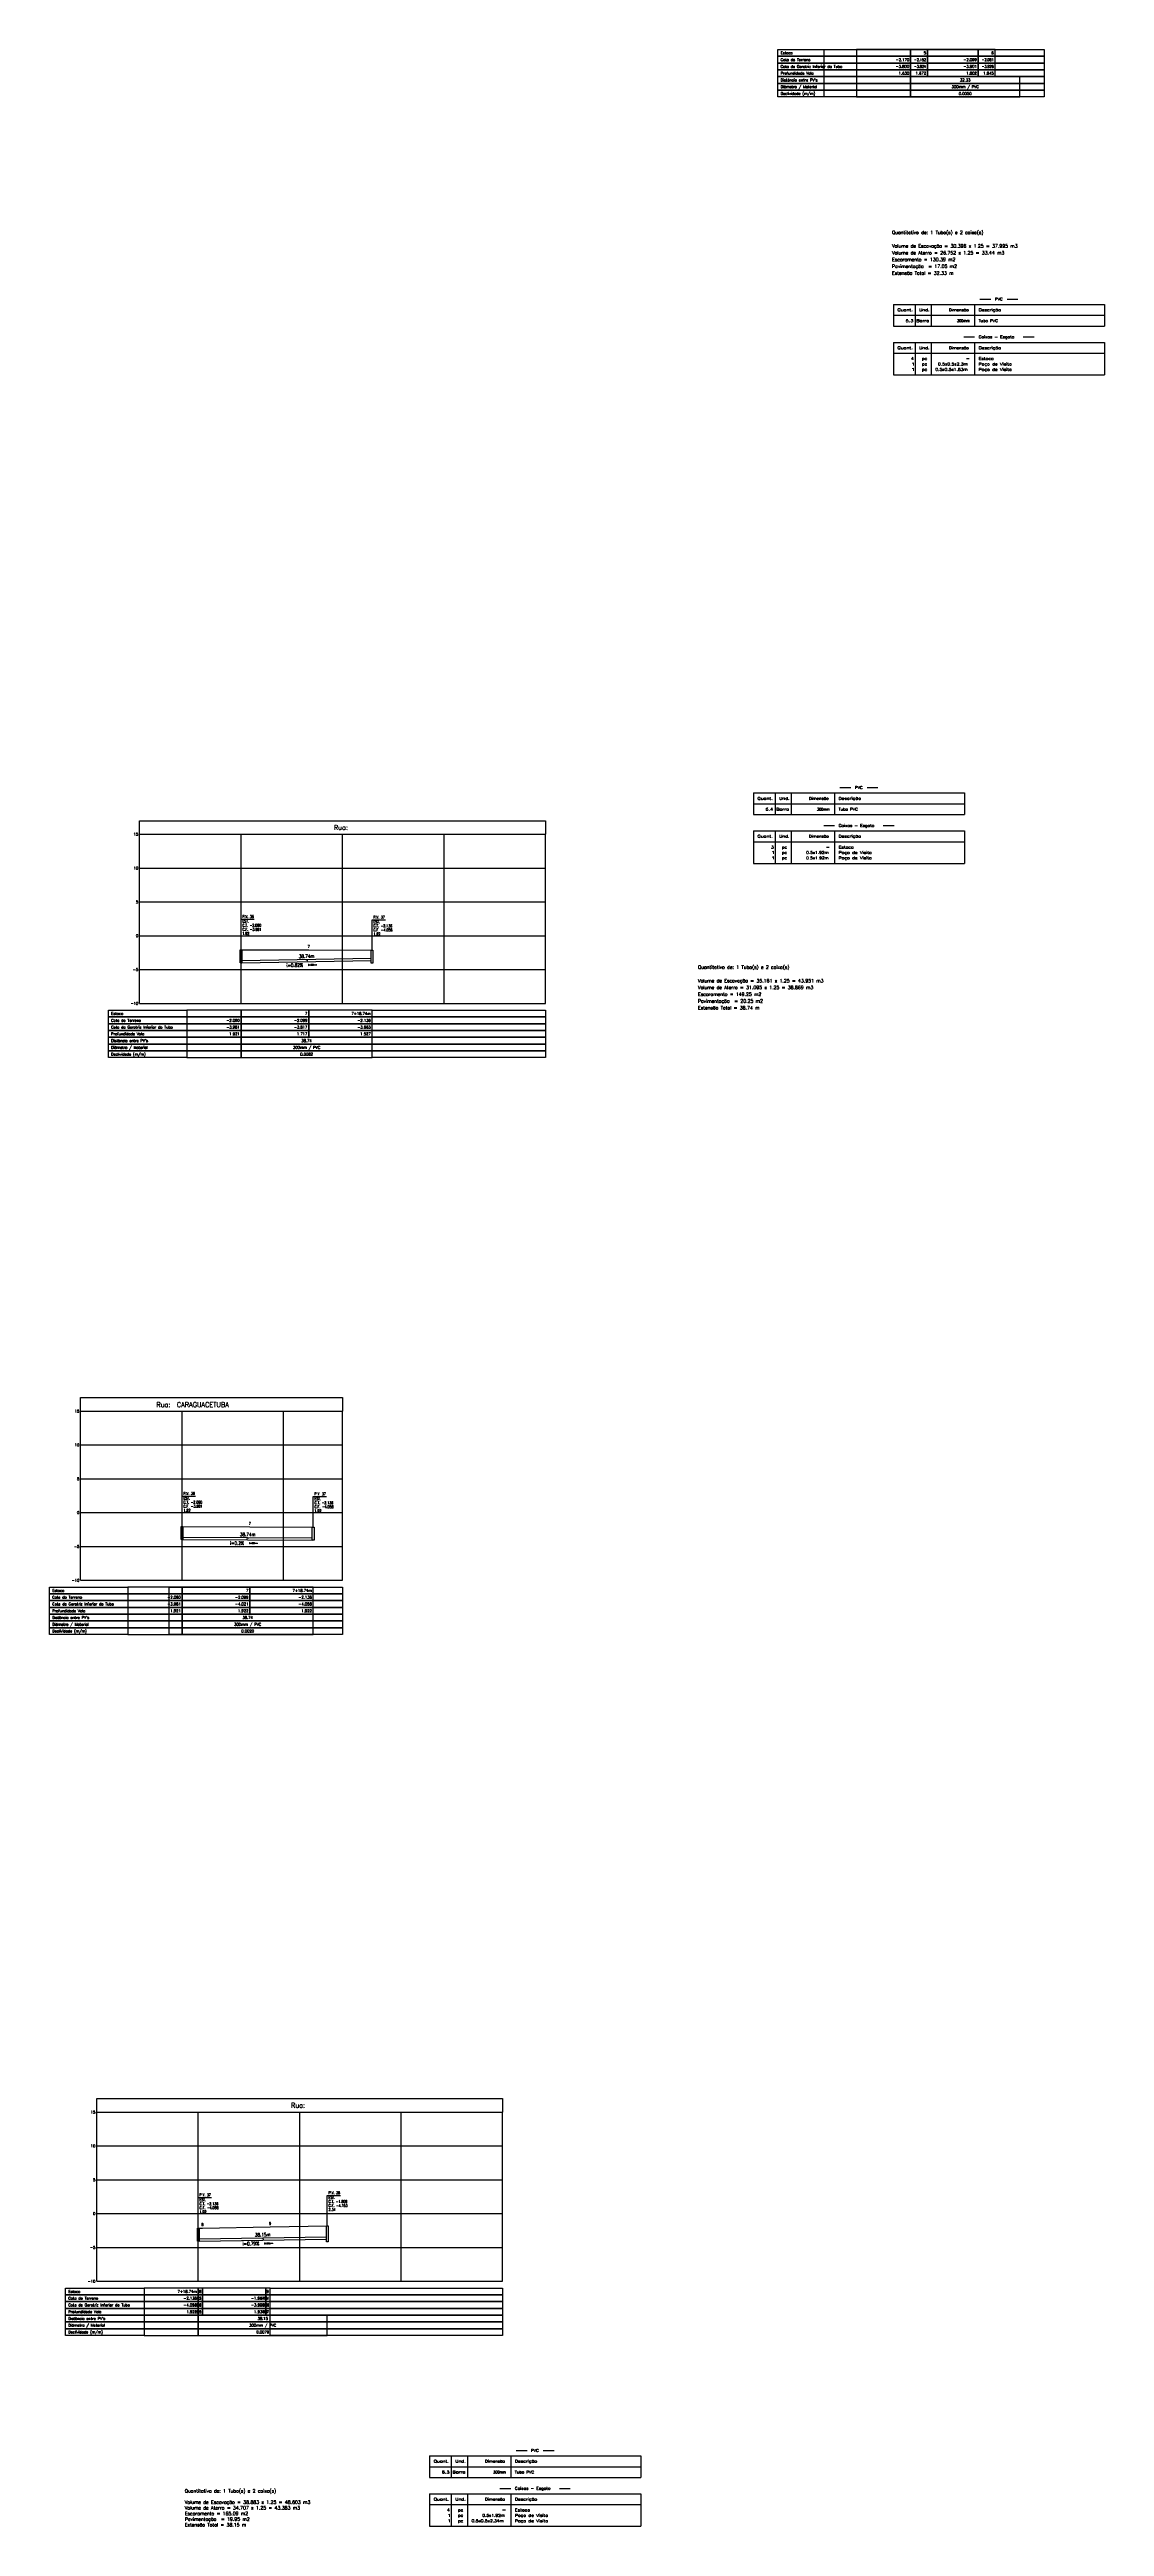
# Model space of a CAD drawing. Extents: x -6997814 to 14282083, y -16 to 289481930.
# Drawn here: x 363574 to 363886, y 7350295 to 7351027 of the extents above; entities that cross this region are included whole.
import ezdxf
from ezdxf.enums import TextEntityAlignment as Align

# ---------------------------------------------------------------- set-up
doc = ezdxf.new("R2010")
doc.units = 0
doc.header["$LTSCALE"] = 6.5
for name, color, linetype in [('LISTAGEM_LINHA', 7, 'CONTINUOUS'), ('LISTAGEM_TEXTO', 7, 'CONTINUOUS'), ('PS_IND_COMPRIMENTO', 7, 'CONTINUOUS'), ('PS_IND_DIAMETRO', 7, 'CONTINUOUS'), ('PS_IND_FLUXO', 3, 'CONTINUOUS'), ('PS_IND_INCLINACAO', 7, 'CONTINUOUS'), ('PS_PERFIL_CAIXAS', 7, 'CONTINUOUS'), ('PS_PERFIL_COTA_LIN', 7, 'CONTINUOUS'), ('PS_PERFIL_COTA_TXT', 5, 'CONTINUOUS'), ('PS_PERFIL_GRADE', 8, 'CONTINUOUS'), ('PS_PERFIL_TERRENO', 3, 'CONTINUOUS'), ('PS_PERFIL_TITULOS', 5, 'CONTINUOUS'), ('PS_PERFIL_TUBO', 7, 'CONTINUOUS'), ('PS_PONTOS_IDENTIFICACAO_LIN', 7, 'CONTINUOUS'), ('PS_PONTOS_IDENTIFICACAO_TXT', 7, 'CONTINUOUS')]:
    doc.layers.add(name, color=color, linetype=linetype)
doc.styles.add('ROMANS', font='romans.shx')
doc.styles.get("Standard").update_dxf_attribs({"font": 'simplex.shx'})

# ---------------------------------------------------------------- blocks, each defined once
blk = doc.blocks.new('*U568')
at = {"layer": 'PS_PERFIL_GRADE', "linetype": 'Continuous', "lineweight": -2}
for p, q in [((0, 0), (0, 50)), ((0, 50), (120, 50)), ((30, 0), (30, 50)), ((60, 0), (60, 50)), ((90, 0), (90, 50)), ((120, 0), (120, 50)), ((0, 40), (120, 40)), ((0, 30), (120, 30)), ((0, 20), (120, 20)), ((0, 10), (120, 10)), ((0, 0), (120, 0))]:
    blk.add_line(p, q, dxfattribs=at)
blk.add_lwpolyline([(0, 50), (0, 54), (120, 54), (120, 50)], dxfattribs=at)
at = {"layer": 'PS_PERFIL_GRADE', "lineweight": -2}
for s, p in [('15', (-0.4, 50)), ('10', (-0.4, 40)), ('5', (-0.4, 30)), ('0', (-0.4, 20)), ('-5', (-0.4, 10)), ('-10', (-0.4, 0))]:
    blk.add_text(s, height=0.8, dxfattribs=at).set_placement(p, align=Align.MIDDLE_RIGHT)
blk = doc.blocks.new('*U570')
at = {"layer": 'PS_PERFIL_GRADE', "linetype": 'Continuous', "lineweight": -2}
for p, q in [((0, 0), (0, 50)), ((0, 50), (120, 50)), ((30, 0), (30, 50)), ((60, 0), (60, 50)), ((90, 0), (90, 50)), ((120, 0), (120, 50)), ((0, 40), (120, 40)), ((0, 30), (120, 30)), ((0, 20), (120, 20)), ((0, 10), (120, 10)), ((0, 0), (120, 0))]:
    blk.add_line(p, q, dxfattribs=at)
blk.add_lwpolyline([(0, 50), (0, 54), (120, 54), (120, 50)], dxfattribs=at)
at = {"layer": 'PS_PERFIL_GRADE', "lineweight": -2}
for s, p in [('15', (-0.4, 50)), ('10', (-0.4, 40)), ('5', (-0.4, 30)), ('0', (-0.4, 20)), ('-5', (-0.4, 10)), ('-10', (-0.4, 0))]:
    blk.add_text(s, height=0.8, dxfattribs=at).set_placement(p, align=Align.MIDDLE_RIGHT)

msp = doc.modelspace()

# ---------------------------------------------------------------- linework, layer by layer
at = {"layer": 'LISTAGEM_LINHA', "lineweight": -2}
for p, q in [((363823.40491, 7350951.48307), (363823.4049, 7350945.0831)), ((363823.40491, 7350951.48307), (363885.80491, 7350951.48307)), ((363829.80491, 7350951.48307), (363829.8049, 7350945.0831)), ((363834.60491, 7350951.48307), (363834.6049, 7350945.0831)), ((363847.40491, 7350951.48307), (363847.4049, 7350945.0831)), ((363849.00491, 7350953.08307), (363852.20491, 7350953.08307)), ((363857.00491, 7350953.08307), (363860.20491, 7350953.08307)), ((363885.80491, 7350951.48307), (363885.8049, 7350945.0831)), ((363823.40491, 7350948.28307), (363885.80491, 7350948.28307)), ((363823.40491, 7350945.08307), (363885.80491, 7350945.08307)), ((363823.40491, 7350940.28307), (363823.4049, 7350930.6831)), ((363823.40491, 7350940.28307), (363885.80491, 7350940.28307)), ((363823.40491, 7350937.08307), (363885.80491, 7350937.08307)), ((363829.80491, 7350940.28307), (363829.8049, 7350930.6831)), ((363834.60491, 7350940.28307), (363834.6049, 7350930.6831)), ((363844.20491, 7350941.88307), (363847.40491, 7350941.88307)), ((363847.40491, 7350940.28307), (363847.4049, 7350930.6831)), ((363861.80491, 7350941.88307), (363865.00491, 7350941.88307)), ((363885.80491, 7350940.28307), (363885.8049, 7350930.6831)), ((363823.40491, 7350930.68307), (363885.80491, 7350930.68307)), ((363845.00491, 7350935.48307), (363845.80491, 7350935.48307)), ((363782.01281, 7350807.12866), (363782.0128, 7350800.7287)), ((363782.01281, 7350807.12866), (363844.41281, 7350807.12866)), ((363788.41281, 7350807.12866), (363788.4128, 7350800.7287)), ((363793.21281, 7350807.12866), (363793.2128, 7350800.7287)), ((363806.01281, 7350807.12866), (363806.0128, 7350800.7287)), ((363807.61281, 7350808.72866), (363810.81281, 7350808.72866)), ((363815.61281, 7350808.72866), (363818.81281, 7350808.72866)), ((363844.41281, 7350807.12866), (363844.4128, 7350800.7287)), ((363782.01281, 7350803.92866), (363844.41281, 7350803.92866)), ((363782.01281, 7350800.72866), (363844.41281, 7350800.72866)), ((363802.81281, 7350797.52866), (363806.01281, 7350797.52866)), ((363820.41281, 7350797.52866), (363823.61281, 7350797.52866)), ((363782.01281, 7350795.92866), (363782.0128, 7350786.3287)), ((363782.01281, 7350795.92866), (363844.41281, 7350795.92866)), ((363782.01281, 7350792.72866), (363844.41281, 7350792.72866)), ((363788.41281, 7350795.92866), (363788.4128, 7350786.3287)), ((363793.21281, 7350795.92866), (363793.2128, 7350786.3287)), ((363803.61281, 7350791.12866), (363804.41281, 7350791.12866)), ((363806.01281, 7350795.92866), (363806.0128, 7350786.3287)), ((363844.41281, 7350795.92866), (363844.4128, 7350786.3287)), ((363782.01281, 7350786.32866), (363844.41281, 7350786.32866)), ((363686.29855, 7350315.76865), (363686.2985, 7350309.3686)), ((363686.29855, 7350315.76865), (363748.69855, 7350315.76865)), ((363692.69855, 7350315.76865), (363692.6985, 7350309.3686)), ((363697.49855, 7350315.76865), (363697.4985, 7350309.3686)), ((363710.29855, 7350315.76865), (363710.2985, 7350309.3686)), ((363711.89855, 7350317.36865), (363715.09855, 7350317.36865)), ((363719.89855, 7350317.36865), (363723.09855, 7350317.36865)), ((363748.69855, 7350315.76865), (363748.6985, 7350309.3686)), ((363686.29855, 7350312.56865), (363748.69855, 7350312.56865)), ((363686.29855, 7350309.36865), (363748.69855, 7350309.36865)), ((363686.29855, 7350304.56865), (363686.2985, 7350294.9686)), ((363686.29855, 7350304.56865), (363748.69855, 7350304.56865)), ((363686.29855, 7350301.36865), (363748.69855, 7350301.36865)), ((363692.69855, 7350304.56865), (363692.6985, 7350294.9686)), ((363697.49855, 7350304.56865), (363697.4985, 7350294.9686)), ((363707.09855, 7350306.16865), (363710.29855, 7350306.16865)), ((363707.89855, 7350299.76865), (363708.69855, 7350299.76865)), ((363710.29855, 7350304.56865), (363710.2985, 7350294.9686)), ((363724.69855, 7350306.16865), (363727.89855, 7350306.16865)), ((363748.69855, 7350304.56865), (363748.6985, 7350294.9686)), ((363686.29855, 7350294.96865), (363748.69855, 7350294.96865))]:
    msp.add_line(p, q, dxfattribs=at)
at = {"layer": 'PS_IND_FLUXO', "lineweight": -2}
for points in [[(363650.33037, 7350757.60193, 0.4, 0, 0), (363649.53048, 7350757.58862, 0, 0, 0)], [(363632.11527, 7350586.74042, 0.4, 0, 0), (363632.91526, 7350586.73719, 0, 0, 0)], [(363637.36808, 7350379.8348, 0.4, 0, 0), (363636.56818, 7350379.82202, 0, 0, 0)]]:
    msp.add_lwpolyline(points, format="xyseb", dxfattribs=at)
at = {"layer": 'PS_PERFIL_CAIXAS', "linetype": 'Continuous', "lineweight": -2}
for points in [[(363630.31079, 7350760.81858), (363630.81079, 7350760.81858), (363630.81079, 7350756.97698), (363630.31079, 7350756.97698)], [(363669.05006, 7350760.66738), (363669.55006, 7350760.66738), (363669.55006, 7350756.82298), (363669.05006, 7350756.82298)], [(363612.89564, 7350590.3574), (363613.39564, 7350590.3574), (363613.39564, 7350586.5158), (363612.89564, 7350586.5158)], [(363651.6349, 7350590.2062), (363652.1349, 7350590.2062), (363652.1349, 7350586.3618), (363651.6349, 7350586.3618)], [(363617.64522, 7350383.07211), (363618.14522, 7350383.07211), (363618.14522, 7350379.22771), (363617.64522, 7350379.22771)], [(363655.79104, 7350383.72611), (363656.29104, 7350383.72611), (363656.29104, 7350379.03771), (363655.79104, 7350379.03771)]]:
    msp.add_lwpolyline(points, close=True, dxfattribs=at)
at = {"layer": 'PS_PERFIL_COTA_LIN', "linetype": 'Continuous', "lineweight": -2}
for points in [[(363812.46029, 7351026.81455), (363812.46029, 7351024.81455), (363789.26029, 7351024.81455), (363789.26029, 7351026.81455)], [(363812.46029, 7351024.81455), (363812.46029, 7351022.81455), (363789.26029, 7351022.81455), (363789.26029, 7351024.81455)], [(363867.98879, 7351026.81455), (363867.98879, 7351024.81455), (363802.98879, 7351024.81455), (363802.98879, 7351026.81455)], [(363867.98879, 7351024.81455), (363867.98879, 7351022.81455), (363802.98879, 7351022.81455), (363802.98879, 7351024.81455)], [(363812.46029, 7351026.81455), (363812.46029, 7351024.81455), (363828.46029, 7351024.81455), (363828.46029, 7351026.81455)], [(363812.46029, 7351024.81455), (363812.46029, 7351022.81455), (363828.46029, 7351022.81455), (363828.46029, 7351024.81455)], [(363828.46029, 7351026.81455), (363828.46029, 7351024.81455), (363833.46029, 7351024.81455), (363833.46029, 7351026.81455)], [(363828.46029, 7351024.81455), (363828.46029, 7351022.81455), (363833.46029, 7351022.81455), (363833.46029, 7351024.81455)], [(363833.46029, 7351026.81455), (363833.46029, 7351024.81455), (363848.46029, 7351024.81455), (363848.46029, 7351026.81455)], [(363833.46029, 7351024.81455), (363833.46029, 7351022.81455), (363848.46029, 7351022.81455), (363848.46029, 7351024.81455)], [(363848.46029, 7351026.81455), (363848.46029, 7351024.81455), (363853.46029, 7351024.81455), (363853.46029, 7351026.81455)], [(363848.46029, 7351024.81455), (363848.46029, 7351022.81455), (363853.46029, 7351022.81455), (363853.46029, 7351024.81455)], [(363812.46029, 7351022.81455), (363812.46029, 7351020.81455), (363789.26029, 7351020.81455), (363789.26029, 7351022.81455)], [(363812.46029, 7351020.81455), (363812.46029, 7351018.81455), (363789.26029, 7351018.81455), (363789.26029, 7351020.81455)], [(363812.46029, 7351018.81455), (363812.46029, 7351016.81455), (363789.26029, 7351016.81455), (363789.26029, 7351018.81455)], [(363812.46029, 7351016.81455), (363812.46029, 7351014.81455), (363789.26029, 7351014.81455), (363789.26029, 7351016.81455)], [(363867.98879, 7351022.81455), (363867.98879, 7351020.81455), (363802.98879, 7351020.81455), (363802.98879, 7351022.81455)], [(363867.98879, 7351020.81455), (363867.98879, 7351018.81455), (363802.98879, 7351018.81455), (363802.98879, 7351020.81455)], [(363867.98879, 7351018.81455), (363867.98879, 7351016.81455), (363802.98879, 7351016.81455), (363802.98879, 7351018.81455)], [(363867.98879, 7351016.81455), (363867.98879, 7351014.81455), (363802.98879, 7351014.81455), (363802.98879, 7351016.81455)], [(363812.46029, 7351022.81455), (363812.46029, 7351020.81455), (363828.46029, 7351020.81455), (363828.46029, 7351022.81455)], [(363812.46029, 7351020.81455), (363812.46029, 7351018.81455), (363828.46029, 7351018.81455), (363828.46029, 7351020.81455)], [(363812.46029, 7351018.81455), (363812.46029, 7351016.81455), (363828.46029, 7351016.81455), (363828.46029, 7351018.81455)], [(363812.46029, 7351016.81455), (363812.46029, 7351014.81455), (363828.46029, 7351014.81455), (363828.46029, 7351016.81455)], [(363828.46029, 7351022.81455), (363828.46029, 7351020.81455), (363833.46029, 7351020.81455), (363833.46029, 7351022.81455)], [(363828.46029, 7351020.81455), (363828.46029, 7351018.81455), (363833.46029, 7351018.81455), (363833.46029, 7351020.81455)], [(363828.46029, 7351018.81455), (363828.46029, 7351016.81455), (363860.79032, 7351016.81455), (363860.79032, 7351018.81455)], [(363828.46029, 7351016.81455), (363828.46029, 7351014.81455), (363860.79032, 7351014.81455), (363860.79032, 7351016.81455)], [(363833.46029, 7351022.81455), (363833.46029, 7351020.81455), (363848.46029, 7351020.81455), (363848.46029, 7351022.81455)], [(363833.46029, 7351020.81455), (363833.46029, 7351018.81455), (363848.46029, 7351018.81455), (363848.46029, 7351020.81455)], [(363848.46029, 7351022.81455), (363848.46029, 7351020.81455), (363853.46029, 7351020.81455), (363853.46029, 7351022.81455)], [(363848.46029, 7351020.81455), (363848.46029, 7351018.81455), (363853.46029, 7351018.81455), (363853.46029, 7351020.81455)], [(363812.46029, 7351014.81455), (363812.46029, 7351012.81455), (363789.26029, 7351012.81455), (363789.26029, 7351014.81455)], [(363867.98879, 7351014.81455), (363867.98879, 7351012.81455), (363802.98879, 7351012.81455), (363802.98879, 7351014.81455)], [(363812.46029, 7351014.81455), (363812.46029, 7351012.81455), (363828.46029, 7351012.81455), (363828.46029, 7351014.81455)], [(363828.46029, 7351014.81455), (363828.46029, 7351012.81455), (363860.79032, 7351012.81455), (363860.79032, 7351014.81455)], [(363614.56079, 7350742.93898), (363614.56079, 7350740.93898), (363591.36079, 7350740.93898), (363591.36079, 7350742.93898)], [(363614.56079, 7350740.93898), (363614.56079, 7350738.93898), (363591.36079, 7350738.93898), (363591.36079, 7350740.93898)], [(363614.56079, 7350738.93898), (363614.56079, 7350736.93898), (363591.36079, 7350736.93898), (363591.36079, 7350738.93898)], [(363614.56079, 7350742.93898), (363614.56079, 7350740.93898), (363630.56079, 7350740.93898), (363630.56079, 7350742.93898)], [(363614.56079, 7350740.93898), (363614.56079, 7350738.93898), (363630.56079, 7350738.93898), (363630.56079, 7350740.93898)], [(363614.56079, 7350738.93898), (363614.56079, 7350736.93898), (363630.56079, 7350736.93898), (363630.56079, 7350738.93898)], [(363630.56079, 7350742.93898), (363630.56079, 7350740.93898), (363650.56079, 7350740.93898), (363650.56079, 7350742.93898)], [(363630.56079, 7350740.93898), (363630.56079, 7350738.93898), (363650.56079, 7350738.93898), (363650.56079, 7350740.93898)], [(363630.56079, 7350738.93898), (363630.56079, 7350736.93898), (363650.56079, 7350736.93898), (363650.56079, 7350738.93898)], [(363650.56079, 7350742.93898), (363650.56079, 7350740.93898), (363669.30006, 7350740.93898), (363669.30006, 7350742.93898)], [(363650.56079, 7350740.93898), (363650.56079, 7350738.93898), (363669.30006, 7350738.93898), (363669.30006, 7350740.93898)], [(363650.56079, 7350738.93898), (363650.56079, 7350736.93898), (363669.30006, 7350736.93898), (363669.30006, 7350738.93898)], [(363720.56079, 7350742.93898), (363720.56079, 7350740.93898), (363669.30006, 7350740.93898), (363669.30006, 7350742.93898)], [(363720.56079, 7350740.93898), (363720.56079, 7350738.93898), (363669.30006, 7350738.93898), (363669.30006, 7350740.93898)], [(363720.56079, 7350738.93898), (363720.56079, 7350736.93898), (363669.30006, 7350736.93898), (363669.30006, 7350738.93898)], [(363614.56079, 7350736.93898), (363614.56079, 7350734.93898), (363591.36079, 7350734.93898), (363591.36079, 7350736.93898)], [(363614.56079, 7350734.93898), (363614.56079, 7350732.93898), (363591.36079, 7350732.93898), (363591.36079, 7350734.93898)], [(363614.56079, 7350732.93898), (363614.56079, 7350730.93898), (363591.36079, 7350730.93898), (363591.36079, 7350732.93898)], [(363614.56079, 7350736.93898), (363614.56079, 7350734.93898), (363630.56079, 7350734.93898), (363630.56079, 7350736.93898)], [(363614.56079, 7350734.93898), (363614.56079, 7350732.93898), (363630.56079, 7350732.93898), (363630.56079, 7350734.93898)], [(363614.56079, 7350732.93898), (363614.56079, 7350730.93898), (363630.56079, 7350730.93898), (363630.56079, 7350732.93898)], [(363630.56079, 7350736.93898), (363630.56079, 7350734.93898), (363650.56079, 7350734.93898), (363650.56079, 7350736.93898)], [(363630.56079, 7350734.93898), (363630.56079, 7350732.93898), (363669.30006, 7350732.93898), (363669.30006, 7350734.93898)], [(363630.56079, 7350732.93898), (363630.56079, 7350730.93898), (363669.30006, 7350730.93898), (363669.30006, 7350732.93898)], [(363650.56079, 7350736.93898), (363650.56079, 7350734.93898), (363669.30006, 7350734.93898), (363669.30006, 7350736.93898)], [(363720.56079, 7350736.93898), (363720.56079, 7350734.93898), (363669.30006, 7350734.93898), (363669.30006, 7350736.93898)], [(363720.56079, 7350734.93898), (363720.56079, 7350732.93898), (363669.30006, 7350732.93898), (363669.30006, 7350734.93898)], [(363720.56079, 7350732.93898), (363720.56079, 7350730.93898), (363669.30006, 7350730.93898), (363669.30006, 7350732.93898)], [(363614.56079, 7350730.93898), (363614.56079, 7350728.93898), (363591.36079, 7350728.93898), (363591.36079, 7350730.93898)], [(363614.56079, 7350730.93898), (363614.56079, 7350728.93898), (363630.56079, 7350728.93898), (363630.56079, 7350730.93898)], [(363630.56079, 7350730.93898), (363630.56079, 7350728.93898), (363669.30006, 7350728.93898), (363669.30006, 7350730.93898)], [(363720.56079, 7350730.93898), (363720.56079, 7350728.93898), (363669.30006, 7350728.93898), (363669.30006, 7350730.93898)], [(363597.14564, 7350572.4778), (363597.14564, 7350570.4778), (363573.94564, 7350570.4778), (363573.94564, 7350572.4778)], [(363597.14564, 7350570.4778), (363597.14564, 7350568.4778), (363573.94564, 7350568.4778), (363573.94564, 7350570.4778)], [(363597.14564, 7350572.4778), (363597.14564, 7350570.4778), (363613.14564, 7350570.4778), (363613.14564, 7350572.4778)], [(363597.14564, 7350570.4778), (363597.14564, 7350568.4778), (363613.14564, 7350568.4778), (363613.14564, 7350570.4778)], [(363660.55187, 7350572.4778), (363660.55187, 7350570.4778), (363609.29113, 7350570.4778), (363609.29113, 7350572.4778)], [(363660.55187, 7350570.4778), (363660.55187, 7350568.4778), (363609.29113, 7350568.4778), (363609.29113, 7350570.4778)], [(363613.14564, 7350572.4778), (363613.14564, 7350570.4778), (363633.14564, 7350570.4778), (363633.14564, 7350572.4778)], [(363613.14564, 7350570.4778), (363613.14564, 7350568.4778), (363633.14564, 7350568.4778), (363633.14564, 7350570.4778)], [(363633.14564, 7350572.4778), (363633.14564, 7350570.4778), (363651.8849, 7350570.4778), (363651.8849, 7350572.4778)], [(363633.14564, 7350570.4778), (363633.14564, 7350568.4778), (363651.8849, 7350568.4778), (363651.8849, 7350570.4778)], [(363597.14564, 7350568.4778), (363597.14564, 7350566.4778), (363573.94564, 7350566.4778), (363573.94564, 7350568.4778)], [(363597.14564, 7350566.4778), (363597.14564, 7350564.4778), (363573.94564, 7350564.4778), (363573.94564, 7350566.4778)], [(363597.14564, 7350564.4778), (363597.14564, 7350562.4778), (363573.94564, 7350562.4778), (363573.94564, 7350564.4778)], [(363597.14564, 7350568.4778), (363597.14564, 7350566.4778), (363613.14564, 7350566.4778), (363613.14564, 7350568.4778)], [(363597.14564, 7350566.4778), (363597.14564, 7350564.4778), (363613.14564, 7350564.4778), (363613.14564, 7350566.4778)], [(363597.14564, 7350564.4778), (363597.14564, 7350562.4778), (363613.14564, 7350562.4778), (363613.14564, 7350564.4778)], [(363660.55187, 7350568.4778), (363660.55187, 7350566.4778), (363609.29113, 7350566.4778), (363609.29113, 7350568.4778)], [(363660.55187, 7350566.4778), (363660.55187, 7350564.4778), (363609.29113, 7350564.4778), (363609.29113, 7350566.4778)], [(363660.55187, 7350564.4778), (363660.55187, 7350562.4778), (363609.29113, 7350562.4778), (363609.29113, 7350564.4778)], [(363613.14564, 7350568.4778), (363613.14564, 7350566.4778), (363633.14564, 7350566.4778), (363633.14564, 7350568.4778)], [(363613.14564, 7350566.4778), (363613.14564, 7350564.4778), (363633.14564, 7350564.4778), (363633.14564, 7350566.4778)], [(363613.14564, 7350564.4778), (363613.14564, 7350562.4778), (363651.8849, 7350562.4778), (363651.8849, 7350564.4778)], [(363633.14564, 7350568.4778), (363633.14564, 7350566.4778), (363651.8849, 7350566.4778), (363651.8849, 7350568.4778)], [(363633.14564, 7350566.4778), (363633.14564, 7350564.4778), (363651.8849, 7350564.4778), (363651.8849, 7350566.4778)], [(363597.14564, 7350562.4778), (363597.14564, 7350560.4778), (363573.94564, 7350560.4778), (363573.94564, 7350562.4778)], [(363597.14564, 7350560.4778), (363597.14564, 7350558.4778), (363573.94564, 7350558.4778), (363573.94564, 7350560.4778)], [(363597.14564, 7350562.4778), (363597.14564, 7350560.4778), (363613.14564, 7350560.4778), (363613.14564, 7350562.4778)], [(363597.14564, 7350560.4778), (363597.14564, 7350558.4778), (363613.14564, 7350558.4778), (363613.14564, 7350560.4778)], [(363660.55187, 7350562.4778), (363660.55187, 7350560.4778), (363609.29113, 7350560.4778), (363609.29113, 7350562.4778)], [(363660.55187, 7350560.4778), (363660.55187, 7350558.4778), (363609.29113, 7350558.4778), (363609.29113, 7350560.4778)], [(363613.14564, 7350562.4778), (363613.14564, 7350560.4778), (363651.8849, 7350560.4778), (363651.8849, 7350562.4778)], [(363613.14564, 7350560.4778), (363613.14564, 7350558.4778), (363651.8849, 7350558.4778), (363651.8849, 7350560.4778)], [(363601.89522, 7350365.34371), (363601.89522, 7350363.34371), (363578.69522, 7350363.34371), (363578.69522, 7350365.34371)], [(363601.89522, 7350365.34371), (363601.89522, 7350363.34371), (363617.89522, 7350363.34371), (363617.89522, 7350365.34371)], [(363617.89522, 7350365.34371), (363617.89522, 7350363.34371), (363619.15596, 7350363.34371), (363619.15596, 7350365.34371)], [(363619.15596, 7350365.34371), (363619.15596, 7350363.34371), (363637.89522, 7350363.34371), (363637.89522, 7350365.34371)], [(363637.89522, 7350365.34371), (363637.89522, 7350363.34371), (363639.15596, 7350363.34371), (363639.15596, 7350365.34371)], [(363707.89522, 7350365.34371), (363707.89522, 7350363.34371), (363639.15596, 7350363.34371), (363639.15596, 7350365.34371)], [(363601.89522, 7350363.34371), (363601.89522, 7350361.34371), (363578.69522, 7350361.34371), (363578.69522, 7350363.34371)], [(363601.89522, 7350361.34371), (363601.89522, 7350359.34371), (363578.69522, 7350359.34371), (363578.69522, 7350361.34371)], [(363601.89522, 7350359.34371), (363601.89522, 7350357.34371), (363578.69522, 7350357.34371), (363578.69522, 7350359.34371)], [(363601.89522, 7350363.34371), (363601.89522, 7350361.34371), (363617.89522, 7350361.34371), (363617.89522, 7350363.34371)], [(363601.89522, 7350361.34371), (363601.89522, 7350359.34371), (363617.89522, 7350359.34371), (363617.89522, 7350361.34371)], [(363601.89522, 7350359.34371), (363601.89522, 7350357.34371), (363617.89522, 7350357.34371), (363617.89522, 7350359.34371)], [(363617.89522, 7350363.34371), (363617.89522, 7350361.34371), (363619.15596, 7350361.34371), (363619.15596, 7350363.34371)], [(363617.89522, 7350361.34371), (363617.89522, 7350359.34371), (363619.15596, 7350359.34371), (363619.15596, 7350361.34371)], [(363617.89522, 7350359.34371), (363617.89522, 7350357.34371), (363619.15596, 7350357.34371), (363619.15596, 7350359.34371)], [(363619.15596, 7350363.34371), (363619.15596, 7350361.34371), (363637.89522, 7350361.34371), (363637.89522, 7350363.34371)], [(363619.15596, 7350361.34371), (363619.15596, 7350359.34371), (363637.89522, 7350359.34371), (363637.89522, 7350361.34371)], [(363619.15596, 7350359.34371), (363619.15596, 7350357.34371), (363637.89522, 7350357.34371), (363637.89522, 7350359.34371)], [(363637.89522, 7350363.34371), (363637.89522, 7350361.34371), (363639.15596, 7350361.34371), (363639.15596, 7350363.34371)], [(363637.89522, 7350361.34371), (363637.89522, 7350359.34371), (363639.15596, 7350359.34371), (363639.15596, 7350361.34371)], [(363637.89522, 7350359.34371), (363637.89522, 7350357.34371), (363639.15596, 7350357.34371), (363639.15596, 7350359.34371)], [(363707.89522, 7350363.34371), (363707.89522, 7350361.34371), (363639.15596, 7350361.34371), (363639.15596, 7350363.34371)], [(363707.89522, 7350361.34371), (363707.89522, 7350359.34371), (363639.15596, 7350359.34371), (363639.15596, 7350361.34371)], [(363707.89522, 7350359.34371), (363707.89522, 7350357.34371), (363639.15596, 7350357.34371), (363639.15596, 7350359.34371)], [(363601.89522, 7350357.34371), (363601.89522, 7350355.34371), (363578.69522, 7350355.34371), (363578.69522, 7350357.34371)], [(363601.89522, 7350355.34371), (363601.89522, 7350353.34371), (363578.69522, 7350353.34371), (363578.69522, 7350355.34371)], [(363601.89522, 7350353.34371), (363601.89522, 7350351.34371), (363578.69522, 7350351.34371), (363578.69522, 7350353.34371)], [(363601.89522, 7350357.34371), (363601.89522, 7350355.34371), (363617.89522, 7350355.34371), (363617.89522, 7350357.34371)], [(363601.89522, 7350355.34371), (363601.89522, 7350353.34371), (363617.89522, 7350353.34371), (363617.89522, 7350355.34371)], [(363601.89522, 7350353.34371), (363601.89522, 7350351.34371), (363617.89522, 7350351.34371), (363617.89522, 7350353.34371)], [(363617.89522, 7350357.34371), (363617.89522, 7350355.34371), (363656.04104, 7350355.34371), (363656.04104, 7350357.34371)], [(363617.89522, 7350355.34371), (363617.89522, 7350353.34371), (363656.04104, 7350353.34371), (363656.04104, 7350355.34371)], [(363617.89522, 7350353.34371), (363617.89522, 7350351.34371), (363656.04104, 7350351.34371), (363656.04104, 7350353.34371)], [(363707.89522, 7350357.34371), (363707.89522, 7350355.34371), (363639.15596, 7350355.34371), (363639.15596, 7350357.34371)], [(363707.89522, 7350355.34371), (363707.89522, 7350353.34371), (363639.15596, 7350353.34371), (363639.15596, 7350355.34371)], [(363707.89522, 7350353.34371), (363707.89522, 7350351.34371), (363639.15596, 7350351.34371), (363639.15596, 7350353.34371)]]:
    msp.add_lwpolyline(points, close=True, dxfattribs=at)
for points in [[(363828.46029, 7351018.81455), (363833.46029, 7351018.81455)], [(363828.46029, 7351016.81455), (363833.46029, 7351016.81455)], [(363828.46029, 7351016.81455), (363833.46029, 7351016.81455)], [(363833.46029, 7351018.81455), (363848.46029, 7351018.81455)], [(363833.46029, 7351016.81455), (363848.46029, 7351016.81455)], [(363833.46029, 7351016.81455), (363848.46029, 7351016.81455)], [(363848.46029, 7351018.81455), (363853.46029, 7351018.81455)], [(363848.46029, 7351016.81455), (363853.46029, 7351016.81455)], [(363848.46029, 7351016.81455), (363853.46029, 7351016.81455)], [(363828.46029, 7351014.81455), (363833.46029, 7351014.81455)], [(363828.46029, 7351014.81455), (363833.46029, 7351014.81455)], [(363828.46029, 7351012.81455), (363833.46029, 7351012.81455)], [(363833.46029, 7351014.81455), (363848.46029, 7351014.81455)], [(363833.46029, 7351014.81455), (363848.46029, 7351014.81455)], [(363833.46029, 7351012.81455), (363848.46029, 7351012.81455)], [(363848.46029, 7351014.81455), (363853.46029, 7351014.81455)], [(363848.46029, 7351014.81455), (363853.46029, 7351014.81455)], [(363848.46029, 7351012.81455), (363853.46029, 7351012.81455)], [(363630.56079, 7350734.93898), (363650.56079, 7350734.93898)], [(363630.56079, 7350732.93898), (363650.56079, 7350732.93898)], [(363630.56079, 7350732.93898), (363650.56079, 7350732.93898)], [(363650.56079, 7350734.93898), (363669.30006, 7350734.93898)], [(363650.56079, 7350732.93898), (363669.30006, 7350732.93898)], [(363650.56079, 7350732.93898), (363669.30006, 7350732.93898)], [(363630.56079, 7350730.93898), (363650.56079, 7350730.93898)], [(363630.56079, 7350730.93898), (363650.56079, 7350730.93898)], [(363630.56079, 7350728.93898), (363650.56079, 7350728.93898)], [(363650.56079, 7350730.93898), (363669.30006, 7350730.93898)], [(363650.56079, 7350730.93898), (363669.30006, 7350730.93898)], [(363650.56079, 7350728.93898), (363669.30006, 7350728.93898)], [(363613.14564, 7350564.4778), (363633.14564, 7350564.4778)], [(363633.14564, 7350564.4778), (363651.8849, 7350564.4778)], [(363613.14564, 7350562.4778), (363633.14564, 7350562.4778)], [(363613.14564, 7350562.4778), (363633.14564, 7350562.4778)], [(363613.14564, 7350560.4778), (363633.14564, 7350560.4778)], [(363613.14564, 7350560.4778), (363633.14564, 7350560.4778)], [(363613.14564, 7350558.4778), (363633.14564, 7350558.4778)], [(363633.14564, 7350562.4778), (363651.8849, 7350562.4778)], [(363633.14564, 7350562.4778), (363651.8849, 7350562.4778)], [(363633.14564, 7350560.4778), (363651.8849, 7350560.4778)], [(363633.14564, 7350560.4778), (363651.8849, 7350560.4778)], [(363633.14564, 7350558.4778), (363651.8849, 7350558.4778)], [(363617.89522, 7350357.34371), (363619.15596, 7350357.34371)], [(363617.89522, 7350355.34371), (363619.15596, 7350355.34371)], [(363617.89522, 7350355.34371), (363619.15596, 7350355.34371)], [(363617.89522, 7350353.34371), (363619.15596, 7350353.34371)], [(363617.89522, 7350353.34371), (363619.15596, 7350353.34371)], [(363617.89522, 7350351.34371), (363619.15596, 7350351.34371)], [(363619.15596, 7350357.34371), (363637.89522, 7350357.34371)], [(363619.15596, 7350355.34371), (363637.89522, 7350355.34371)], [(363619.15596, 7350355.34371), (363637.89522, 7350355.34371)], [(363619.15596, 7350353.34371), (363637.89522, 7350353.34371)], [(363619.15596, 7350353.34371), (363637.89522, 7350353.34371)], [(363619.15596, 7350351.34371), (363637.89522, 7350351.34371)], [(363637.89522, 7350357.34371), (363639.15596, 7350357.34371)], [(363637.89522, 7350355.34371), (363639.15596, 7350355.34371)], [(363637.89522, 7350355.34371), (363639.15596, 7350355.34371)], [(363637.89522, 7350353.34371), (363639.15596, 7350353.34371)], [(363637.89522, 7350353.34371), (363639.15596, 7350353.34371)], [(363637.89522, 7350351.34371), (363639.15596, 7350351.34371)]]:
    msp.add_lwpolyline(points, dxfattribs=at)
at = {"layer": 'PS_PERFIL_GRADE', "linetype": 'Continuous', "lineweight": -2}
for p, q in [((363583.14564, 7350574.4778), (363583.14564, 7350624.4778)), ((363583.14564, 7350624.4778), (363660.55187, 7350624.4778)), ((363613.14564, 7350574.4778), (363613.14564, 7350624.4778)), ((363643.14564, 7350574.4778), (363643.14564, 7350624.4778)), ((363660.55187, 7350574.4778), (363660.55187, 7350624.4778)), ((363583.14564, 7350614.4778), (363660.55187, 7350614.4778)), ((363583.14564, 7350604.4778), (363660.55187, 7350604.4778)), ((363583.14564, 7350594.4778), (363660.55187, 7350594.4778)), ((363583.14564, 7350584.4778), (363660.55187, 7350584.4778)), ((363583.14564, 7350574.4778), (363660.55187, 7350574.4778))]:
    msp.add_line(p, q, dxfattribs=at)
msp.add_lwpolyline([(363583.14564, 7350624.4778), (363583.14564, 7350628.4778), (363660.55187, 7350628.4778), (363660.55187, 7350624.4778)], dxfattribs=at)
at = {"layer": 'PS_PERFIL_TERRENO', "linetype": 'Continuous', "lineweight": -2}
for points in [[(363630.56079, 7350760.81858), (363650.56079, 7350760.74052), (363650.56079, 7350760.74052), (363669.30006, 7350760.66738), (363669.30006, 7350760.66738), (363669.30006, 7350760.66738)], [(363613.14564, 7350590.3574), (363633.14564, 7350590.27934), (363633.14564, 7350590.27934), (363651.8849, 7350590.2062), (363651.8849, 7350590.2062), (363651.8849, 7350590.2062)], [(363617.89522, 7350383.07211), (363617.89522, 7350383.07211), (363617.89522, 7350383.07211), (363619.15596, 7350383.09373), (363619.15596, 7350383.09373), (363639.15596, 7350383.43662), (363639.15596, 7350383.43662), (363656.04104, 7350383.72611), (363656.04104, 7350383.72611), (363656.04104, 7350383.72611)]]:
    msp.add_lwpolyline(points, dxfattribs=at)
at = {"layer": 'PS_PERFIL_TUBO', "linetype": 'Continuous', "lineweight": -2}
for points in [[(363630.81079, 7350756.97698), (363669.05006, 7350757.61358), (363669.05006, 7350758.21358), (363630.81079, 7350757.57698)], [(363613.39564, 7350586.5158), (363651.6349, 7350586.3618), (363651.6349, 7350586.9618), (363613.39564, 7350587.1158)], [(363618.14522, 7350379.22771), (363655.79104, 7350379.82911), (363655.79104, 7350380.42911), (363618.14522, 7350379.82771)]]:
    msp.add_lwpolyline(points, close=True, dxfattribs=at)
at = {"layer": 'PS_PONTOS_IDENTIFICACAO_LIN', "linetype": 'Continuous', "lineweight": -2}
for points in [[(363630.56079, 7350760.81858), (363630.56079, 7350769.81858), (363634.48079, 7350769.81858)], [(363669.30006, 7350760.66738), (363669.30006, 7350769.66738), (363673.22006, 7350769.66738)], [(363613.14564, 7350590.3574), (363613.14564, 7350599.3574), (363617.06564, 7350599.3574)], [(363651.8849, 7350590.2062), (363651.8849, 7350599.2062), (363655.8049, 7350599.2062)], [(363617.89522, 7350383.07211), (363617.89522, 7350392.07211), (363621.81522, 7350392.07211)], [(363656.04104, 7350383.72611), (363656.04104, 7350392.72611), (363659.96104, 7350392.72611)]]:
    msp.add_lwpolyline(points, dxfattribs=at)

# ---------------------------------------------------------------- block references
at = {"layer": 'PS_PERFIL_GRADE', "lineweight": -2}
for name, p in [('*U568', (363600.56079, 7350744.93898)), ('*U570', (363587.89522, 7350367.34371))]:
    msp.add_blockref(name, p, dxfattribs=at)

# ---------------------------------------------------------------- texts
at = {"layer": 'LISTAGEM_TEXTO', "color": 7, "lineweight": -2, "style": 'ROMANS'}
for s, p in [('Quantitativo de: 1 Tubo(s) e 2 caixa(s)', (363823.00731, 7350972.26926)), ('Volume de Escavação = 30.396 x 1.25 = 37.995 m3', (363823.00731, 7350968.26926)), ('Volume de Aterro = 26.752 x 1.25 = 33.44 m3', (363823.00731, 7350966.26926)), ('Escoramento = 130.39 m2', (363823.00731, 7350964.26926)), ('Pavimentação  = 17.05 m2', (363823.00731, 7350962.26926)), ('Extensão Total = 32.33 m', (363823.00731, 7350960.26926)), ('Quantitativo de: 1 Tubo(s) e 2 caixa(s)', (363765.64703, 7350755.1646)), ('Volume de Escavação = 35.161 x 1.25 = 43.951 m3', (363765.64703, 7350751.1646)), ('Volume de Aterro = 31.095 x 1.25 = 38.869 m3', (363765.64703, 7350749.1646)), ('Escoramento = 149.25 m2', (363765.64703, 7350747.1646)), ('Pavimentação  = 20.25 m2', (363765.64703, 7350745.1646)), ('Extensão Total = 38.74 m', (363765.64703, 7350743.1646))]:
    msp.add_text(s, height=1, dxfattribs=at).set_placement(p)
at = {"layer": 'LISTAGEM_TEXTO', "lineweight": -2, "style": 'ROMANS'}
for s, width, p in [('PVC', 1.105263, (363853.40491, 7350952.68307)), ('Quant.', 1.298969, (363824.60491, 7350949.48307)), ('5.3', 1.340426, (363827.00491, 7350946.28307)), ('Barra', 1.296296, (363830.20491, 7350946.28307)), ('Und.', 1.272727, (363831.00491, 7350949.48307)), ('Dimensão', 1.135135, (363839.80491, 7350949.48307)), ('300mm', 0.905172, (363842.20491, 7350946.28307)), ('Tubo PVC', 1.112583, (363848.60491, 7350946.28307)), ('Descrição', 1.277027, (363848.60491, 7350949.48307)), ('Quant.', 1.298969, (363824.60491, 7350938.28307)), ('Und.', 1.272727, (363831.00491, 7350938.28307)), ('Dimensão', 1.135135, (363839.80491, 7350938.28307)), ('Caixas - Esgoto', 1.162362, (363848.60491, 7350941.48307)), ('Descrição', 1.277027, (363848.60491, 7350938.28307)), ('4', 1.166667, (363828.60491, 7350935.08307)), ('1', 1.909091, (363828.60491, 7350933.48307)), ('1', 1.909091, (363828.60491, 7350931.88307)), ('pc', 1.235294, (363831.80491, 7350935.08307)), ('pc', 1.235294, (363831.80491, 7350933.48307)), ('pc', 1.235294, (363831.80491, 7350931.88307)), ('0.5x0.5x1.63m', 1.186957, (363835.80491, 7350931.88307)), ('0.5x0.5x2.3m', 1.2, (363836.60491, 7350933.48307)), ('Poço de Visita', 1.25641, (363848.60491, 7350933.48307)), ('Poço de Visita', 1.25641, (363848.60491, 7350931.88307)), ('Estaca', 1.26, (363848.60491, 7350935.08307)), ('Quant.', 1.298969, (363783.21281, 7350805.12866)), ('Und.', 1.272727, (363789.61281, 7350805.12866)), ('Dimensão', 1.135135, (363798.41281, 7350805.12866)), ('Descrição', 1.277027, (363807.21281, 7350805.12866)), ('PVC', 1.105263, (363812.01281, 7350808.32866)), ('6.4', 1.3125, (363785.61281, 7350801.92866)), ('Barra', 1.296296, (363788.81281, 7350801.92866)), ('300mm', 0.905172, (363800.81281, 7350801.92866)), ('Tubo PVC', 1.112583, (363807.21281, 7350801.92866)), ('Caixas - Esgoto', 1.162362, (363807.21281, 7350797.12866)), ('Quant.', 1.298969, (363783.21281, 7350793.92866)), ('3', 1.235294, (363787.21281, 7350790.72866)), ('1', 1.909091, (363787.21281, 7350789.12866)), ('Und.', 1.272727, (363789.61281, 7350793.92866)), ('pc', 1.235294, (363790.41281, 7350790.72866)), ('pc', 1.235294, (363790.41281, 7350789.12866)), ('0.5x1.92m', 1.159509, (363797.61281, 7350789.12866)), ('Dimensão', 1.135135, (363798.41281, 7350793.92866)), ('Poço de Visita', 1.25641, (363807.21281, 7350789.12866)), ('Estaca', 1.26, (363807.21281, 7350790.72866)), ('Descrição', 1.277027, (363807.21281, 7350793.92866)), ('1', 1.909091, (363787.21281, 7350787.52866)), ('pc', 1.235294, (363790.41281, 7350787.52866)), ('0.5x1.92m', 1.159509, (363797.61281, 7350787.52866)), ('Poço de Visita', 1.25641, (363807.21281, 7350787.52866)), ('Quant.', 1.298969, (363687.49855, 7350313.76865)), ('Und.', 1.272727, (363693.89855, 7350313.76865)), ('Dimensão', 1.135135, (363702.69855, 7350313.76865)), ('Descrição', 1.277027, (363711.49855, 7350313.76865)), ('PVC', 1.105263, (363716.29855, 7350316.96865)), ('6.3', 1.340426, (363689.89855, 7350310.56865)), ('Barra', 1.296296, (363693.09855, 7350310.56865)), ('300mm', 0.905172, (363705.09855, 7350310.56865)), ('Tubo PVC', 1.112583, (363711.49855, 7350310.56865)), ('Caixas - Esgoto', 1.162362, (363711.49855, 7350305.76865)), ('Quant.', 1.298969, (363687.49855, 7350302.56865)), ('4', 1.166667, (363691.49855, 7350299.36865)), ('Und.', 1.272727, (363693.89855, 7350302.56865)), ('pc', 1.235294, (363694.69855, 7350299.36865)), ('Dimensão', 1.135135, (363702.69855, 7350302.56865)), ('Estaca', 1.26, (363711.49855, 7350299.36865)), ('Descrição', 1.277027, (363711.49855, 7350302.56865)), ('1', 1.909091, (363691.49855, 7350297.76865)), ('1', 1.909091, (363691.49855, 7350296.16865)), ('pc', 1.235294, (363694.69855, 7350297.76865)), ('pc', 1.235294, (363694.69855, 7350296.16865)), ('0.5x0.5x2.34m', 1.186957, (363698.69855, 7350296.16865)), ('0.5x1.92m', 1.159509, (363701.89855, 7350297.76865)), ('Poço de Visita', 1.25641, (363711.49855, 7350297.76865)), ('Poço de Visita', 1.25641, (363711.49855, 7350296.16865))]:
    msp.add_text(s, height=0.8, dxfattribs=dict(at, width=width)).set_placement(p)
at = {"layer": 'LISTAGEM_TEXTO', "lineweight": -2, "insert": (363613.92827, 7350305.90457), "char_height": 1, "width": 44.25, "attachment_point": 1}
msp.add_mtext('Quantitativo de: 1 Tubo(s) e 2 caixa(s)\\P\\PVolume de Escavação = 38.883 x 1.25 = 48.603 m3\\PVolume de Aterro = 34.707 x 1.25 = 43.383 m3\\PEscoramento = 165.09 m2\\PPavimentação  = 19.95 m2\\PExtensão Total = 38.15 m', dxfattribs=at)
at = {"layer": 'PS_IND_COMPRIMENTO', "lineweight": -2, "width": 0.8}
for s, rotation, p in [('38.74m', 0.9537611, (363649.90879, 7350758.8951)), ('38.74m', 359.76925544, (363632.5205, 7350588.03879)), ('38.15m', 0.91523456, (363636.94737, 7350381.12825))]:
    msp.add_text(s, height=1, rotation=rotation, dxfattribs=at).set_placement(p, align=Align.MIDDLE_CENTER)
at = {"layer": 'PS_IND_DIAMETRO', "lineweight": -2, "width": 0.8}
for rotation, p in [(0.9537611, (363651.67183, 7350756.32409)), (359.76925544, (363634.23002, 7350585.43189)), (0.91523456, (363638.70868, 7350378.55605))]:
    msp.add_text('D=300mm', height=0.4, rotation=rotation, dxfattribs=at).set_placement(p, align=Align.MIDDLE_CENTER)
at = {"layer": 'PS_IND_INCLINACAO', "lineweight": -2, "width": 0.8}
for s, rotation, p in [('i=0.82%', 0.9537611, (363646.43255, 7350756.23686)), ('i=0.2%', 359.76925544, (363629.39006, 7350585.45138)), ('i=0.79%', 0.91523456, (363633.46935, 7350378.47235))]:
    msp.add_text(s, height=1, rotation=rotation, dxfattribs=at).set_placement(p, align=Align.MIDDLE_CENTER)
at = {"layer": 'PS_PERFIL_COTA_TXT', "lineweight": -2}
for s, p in [('Cota do Terreno', (363790.06029, 7351023.81455)), ('Estaca', (363790.06029, 7351025.81455)), ('Cota da Geratriz Inferior do Tubo', (363790.06029, 7351021.81455)), ('Profundidade Vala', (363790.06029, 7351019.81455)), ("Distância entre PV's", (363790.06029, 7351017.81455)), ('Diâmetro / Material', (363790.06029, 7351015.81455)), ('Declividade (m/m)', (363790.06029, 7351013.81455)), ('Cota do Terreno', (363592.16079, 7350739.93898)), ('Estaca', (363592.16079, 7350741.93898)), ('Cota da Geratriz Inferior do Tubo', (363592.16079, 7350737.93898)), ('Profundidade Vala', (363592.16079, 7350735.93898)), ("Distância entre PV's", (363592.16079, 7350733.93898)), ('Diâmetro / Material', (363592.16079, 7350731.93898)), ('Declividade (m/m)', (363592.16079, 7350729.93898)), ('Estaca', (363574.74564, 7350571.4778)), ('Cota do Terreno', (363574.74564, 7350569.4778)), ('Cota da Geratriz Inferior do Tubo', (363574.74564, 7350567.4778)), ('Profundidade Vala', (363574.74564, 7350565.4778)), ("Distância entre PV's", (363574.74564, 7350563.4778)), ('Diâmetro / Material', (363574.74564, 7350561.4778)), ('Declividade (m/m)', (363574.74564, 7350559.4778)), ('Cota do Terreno', (363579.49522, 7350362.34371)), ('Cota da Geratriz Inferior do Tubo', (363579.49522, 7350360.34371)), ('Estaca', (363579.49522, 7350364.34371)), ('Profundidade Vala', (363579.49522, 7350358.34371)), ("Distância entre PV's", (363579.49522, 7350356.34371)), ('Diâmetro / Material', (363579.49522, 7350354.34371)), ('Declividade (m/m)', (363579.49522, 7350352.34371))]:
    msp.add_text(s, height=0.8, dxfattribs=at).set_placement(p, align=Align.MIDDLE_LEFT)
for s, p in [('-2.170', (363828.06029, 7351023.81455)), ('5', (363833.06029, 7351025.81455)), ('-2.099', (363848.06029, 7351023.81455)), ('6', (363853.06029, 7351025.81455)), ('-3.800', (363828.06029, 7351021.81455)), ('1.630', (363828.06029, 7351019.81455)), ('1.672', (363833.06029, 7351019.81455)), ('-3.901', (363848.06029, 7351021.81455)), ('1.802', (363848.06029, 7351019.81455)), ('1.845', (363853.06029, 7351019.81455)), ('-2.060', (363630.16079, 7350739.93898)), ('-2.099', (363650.16079, 7350739.93898)), ('7', (363650.16079, 7350741.93898)), ('7+18.74m', (363668.90006, 7350741.93898)), ('-2.136', (363668.90006, 7350739.93898)), ('-3.981', (363630.16079, 7350737.93898)), ('1.921', (363630.16079, 7350735.93898)), ('-3.817', (363650.16079, 7350737.93898)), ('1.717', (363650.16079, 7350735.93898)), ('-3.663', (363668.90006, 7350737.93898)), ('1.527', (363668.90006, 7350735.93898)), ('7', (363632.74564, 7350571.4778)), ('7+18.74m', (363651.4849, 7350571.4778)), ('-2.060', (363612.74564, 7350569.4778)), ('-3.981', (363612.74564, 7350567.4778)), ('1.921', (363612.74564, 7350565.4778)), ('-2.099', (363632.74564, 7350569.4778)), ('-4.021', (363632.74564, 7350567.4778)), ('1.922', (363632.74564, 7350565.4778)), ('-2.136', (363651.4849, 7350569.4778)), ('-4.058', (363651.4849, 7350567.4778)), ('1.922', (363651.4849, 7350565.4778)), ('7+18.74m', (363617.49522, 7350364.34371)), ('-2.136', (363617.49522, 7350362.34371)), ('-4.058', (363617.49522, 7350360.34371)), ('1.922', (363617.49522, 7350358.34371)), ('-1.964', (363637.49522, 7350362.34371)), ('-3.900', (363637.49522, 7350360.34371)), ('1.936', (363637.49522, 7350358.34371))]:
    msp.add_text(s, height=0.8, dxfattribs=at).set_placement(p, align=Align.MIDDLE_RIGHT)
for s, width, p in [('-2.152', 0.892857, (363833.06029, 7351023.81455)), ('-2.081', 0.892857, (363853.06029, 7351023.81455)), ('-3.824', 0.892857, (363833.06029, 7351021.81455)), ('-3.926', 0.892857, (363853.06029, 7351021.81455)), ('-2.125', 0.5, (363618.75596, 7350362.34371)), ('-4.050', 0.5, (363618.75596, 7350360.34371)), ('1.925', 0.5, (363618.75596, 7350358.34371)), ('8', 0.787959, (363618.75596, 7350364.34371)), ('-1.954', 0.5, (363638.75596, 7350362.34371)), ('-3.890', 0.5, (363638.75596, 7350360.34371)), ('1.937', 0.5, (363638.75596, 7350358.34371)), ('9', 0.787959, (363638.75596, 7350364.34371))]:
    msp.add_text(s, height=0.8, dxfattribs=dict(at, width=width)).set_placement(p, align=Align.MIDDLE_RIGHT)
for s, p in [('32.33', (363844.62531, 7351017.81455)), ('300mm / PVC', (363844.62531, 7351015.81455)), ('0.0050', (363844.62531, 7351013.81455)), ('300mm / PVC', (363649.93042, 7350731.93898)), ('38.74', (363649.93042, 7350733.93898)), ('0.0082', (363649.93042, 7350729.93898)), ('38.74', (363632.51527, 7350563.4778)), ('300mm / PVC', (363632.51527, 7350561.4778)), ('0.0020', (363632.51527, 7350559.4778)), ('300mm / PVC', (363636.96813, 7350354.34371)), ('0.0079', (363636.96813, 7350352.34371)), ('38.15', (363636.96813, 7350356.34371))]:
    msp.add_text(s, height=0.8, dxfattribs=at).set_placement(p, align=Align.MIDDLE_CENTER)
at = {"layer": 'PS_PERFIL_GRADE', "lineweight": -2}
for s, p in [('15', (363582.74564, 7350624.4778)), ('10', (363582.74564, 7350614.4778)), ('5', (363582.74564, 7350604.4778)), ('0', (363582.74564, 7350594.4778)), ('-5', (363582.74564, 7350584.4778)), ('-10', (363582.74564, 7350574.4778))]:
    msp.add_text(s, height=0.8, dxfattribs=at).set_placement(p, align=Align.MIDDLE_RIGHT)
at = {"layer": 'PS_PERFIL_TITULOS', "lineweight": -2}
for s, p in [('Rua: ', (363660.56079, 7350796.93898)), ('Rua:  CARAGUACETUBA', (363616.24564, 7350626.37783)), ('Rua: ', (363647.89522, 7350419.34371))]:
    msp.add_text(s, height=1.4, dxfattribs=at).set_placement(p, align=Align.MIDDLE_CENTER)
at = {"layer": 'PS_PONTOS_IDENTIFICACAO_TXT', "lineweight": -2, "width": 0.7}
for s, p in [('C.T. -2.060', (363630.96079, 7350767.61858)), ('P.V. 36', (363630.96079, 7350770.21858)), ('EST. ', (363630.96079, 7350768.81858)), ('C.T. -2.136', (363669.70006, 7350767.46738)), ('P.V. 37', (363669.70006, 7350770.06738)), ('EST. ', (363669.70006, 7350768.66738)), ('C.F. -3.981', (363630.96079, 7350766.41858)), ('1.92', (363630.96079, 7350765.21858)), ('C.F. -4.058', (363669.70006, 7350766.26738)), ('1.92', (363669.70006, 7350765.06738)), ('P.V. 36', (363613.54564, 7350599.7574)), ('P.V. 37', (363652.2849, 7350599.6062)), ('C.T. -2.060', (363613.54564, 7350597.1574)), ('C.F. -3.981', (363613.54564, 7350595.9574)), ('EST. ', (363613.54564, 7350598.3574)), ('1.92', (363613.54564, 7350594.7574)), ('C.T. -2.136', (363652.2849, 7350597.0062)), ('C.F. -4.058', (363652.2849, 7350595.8062)), ('EST. ', (363652.2849, 7350598.2062)), ('1.92', (363652.2849, 7350594.6062)), ('C.T. -2.136', (363618.29522, 7350389.87211)), ('C.F. -4.058', (363618.29522, 7350388.67211)), ('P.V. 37', (363618.29522, 7350392.47211)), ('EST. ', (363618.29522, 7350391.07211)), ('1.92', (363618.29522, 7350387.47211)), ('C.T. -1.809', (363656.44104, 7350390.52611)), ('C.F. -4.153', (363656.44104, 7350389.32611)), ('2.34', (363656.44104, 7350388.12611)), ('P.V. 38', (363656.44104, 7350393.12611)), ('EST. ', (363656.44104, 7350391.72611))]:
    msp.add_text(s, height=0.8, dxfattribs=at).set_placement(p)
for s, p in [('7', (363650.56079, 7350761.34052)), ('7', (363633.14564, 7350590.87934)), ('8', (363619.15596, 7350383.69373)), ('9', (363639.15596, 7350384.03662))]:
    msp.add_text(s, height=0.8, dxfattribs=at).set_placement(p, align=Align.CENTER)

doc.saveas('drawing.dxf')
